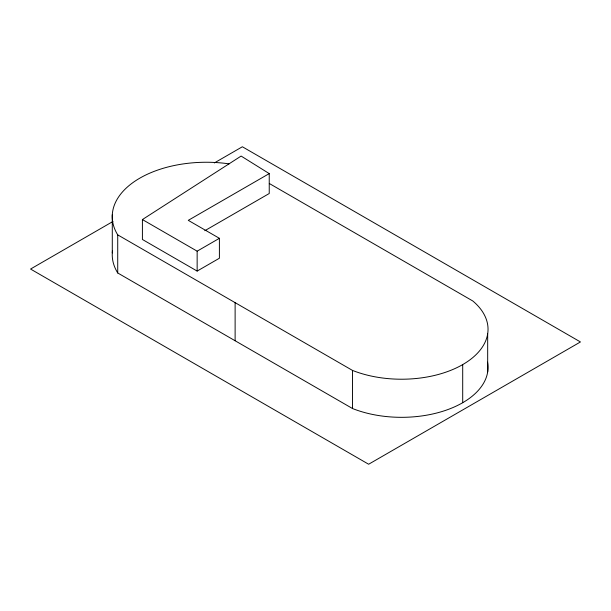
<?xml version="1.0" encoding="UTF-8"?>
<svg xmlns="http://www.w3.org/2000/svg" width="611" height="611" viewBox="0 0 611 611"><rect width="100%" height="100%" fill="white"/><g stroke="black" fill="none" stroke-linecap="round" stroke-linejoin="round"><path stroke-width="0.92" d="M269.237 173.6L188.272 220.342L219.402 238.313L219.402 258.224L197.147 271.078L142.409 239.474L142.409 219.563L241.124 156.065L269.237 173.6L269.237 193.511L204.8 230.714M112.966 221.465L30.55 269.046L368.639 464.238L580.45 341.954L242.361 146.762L214.339 162.938M142.409 219.563L197.147 251.167L219.402 238.313M269.306 183.491L472.799 300.979A86.495 49.934 0 0 1 462.703 364.591L462.703 402.702M229.094 163.863A94.109 54.333 0 0 0 136.589 180.115A94.109 54.333 0 0 0 117.724 234.868L352.516 370.426A86.495 49.934 0 0 0 462.703 364.591M112.447 251.052A94.109 54.333 0 0 0 117.724 272.972L352.516 408.53A86.495 49.934 0 0 0 445.74 410.317A86.495 49.934 0 0 0 487.563 362.178M487.677 333.843L487.677 371.946M352.516 370.426L352.516 408.53M235.12 302.644L235.12 340.755M197.147 251.167L197.147 271.078M117.724 234.868L117.724 272.972M112.287 214.789L112.287 252.901"/></g></svg>
